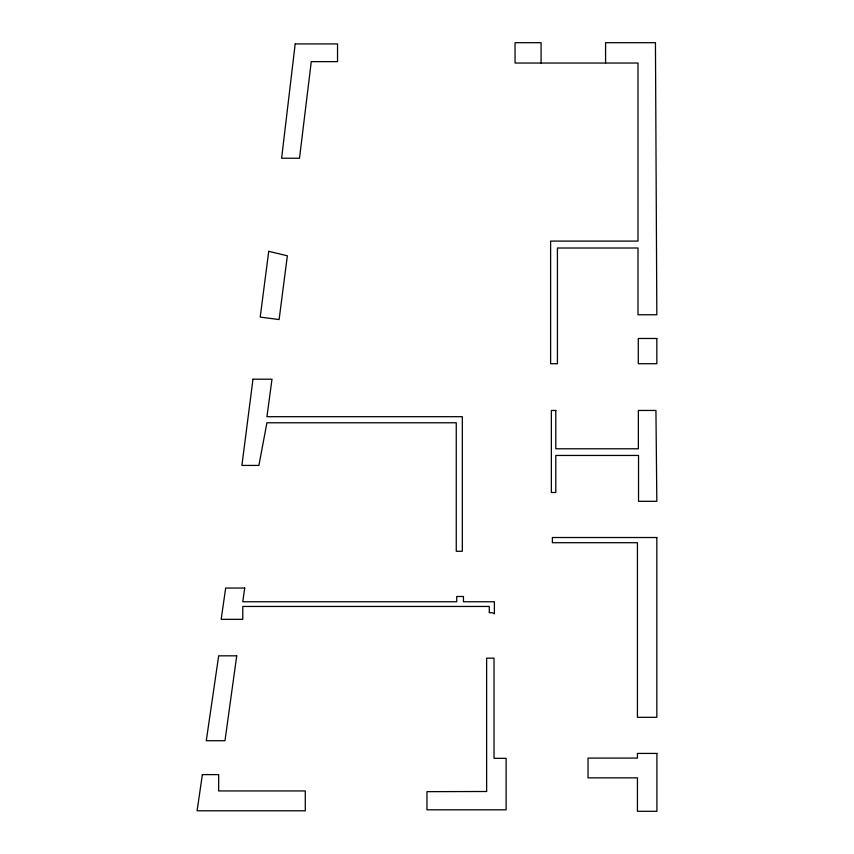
<?xml version="1.0" encoding="UTF-8"?>
<svg xmlns="http://www.w3.org/2000/svg" width="854" height="854" viewBox="0 0 854 854"><rect width="100%" height="100%" fill="white"/><g stroke="black" fill="none" stroke-linecap="round" stroke-linejoin="round"><path stroke-width="1.28" d="M605.582 63.036L605.582 42.7L655.445 42.7L656.833 314.763L638.002 314.763L638.002 248.002L557.427 248.002L557.427 363.719L550.616 363.719L550.616 241.095L638.002 241.095L638.002 63.036L515.047 63.036L515.047 42.7L541.084 42.7L541.084 63.036M295.185 43.928L281.617 158.236L299.498 158.236L311.272 61.637L337.533 61.637L337.533 43.928L295.185 43.928M252.987 379.197L241.906 465.43L258.89 465.43L266.928 422.773L456.26 422.773L456.26 551.278L462.324 551.278L462.324 416.688L266.928 416.688L271.999 379.197L252.987 379.197M268.732 251.322L260.203 317.101L279.098 319.556L287.36 255.794L268.732 251.322M236.718 655.829L224.986 740.717L206.273 740.717L218.667 655.829L236.718 655.829M244.703 588.043L242.782 601.76L456.719 601.76L456.719 596.487L463.444 596.487L463.444 601.76L494.391 601.76L494.391 613.845L492.48 612.713L489.267 612.713L489.267 606.457L242.782 606.457L242.782 619.331L221.175 619.331L225.669 588.043L244.703 588.043M202.366 774.621L197.093 810.798L305.284 810.798L305.284 790.943L218.667 790.943L218.667 774.621L202.366 774.621M486.631 791.498L426.957 791.658L426.957 809.816L506.112 809.816L506.112 758.341L494.018 758.341L494.018 658.156L486.631 658.156L486.631 791.498M656.833 338.483L638.29 338.483L638.29 363.719L656.833 363.719L656.833 338.483M555.794 410.454L551.364 410.454L551.364 492.502L555.794 492.502L555.794 455.449L638.536 455.449L638.536 501.319L656.833 501.319L655.936 410.454L638.365 410.454L638.365 448.788L555.794 448.788L555.794 410.454M656.833 537.518L552.378 537.518L552.378 542.706L637.436 542.706L637.436 717.307L656.833 717.307L656.833 537.518M656.907 753.431L637.436 753.431L637.436 758.096L588.022 758.096L588.022 777.855L637.436 777.855L637.436 811.3L656.907 811.3L656.907 753.431"/></g></svg>
